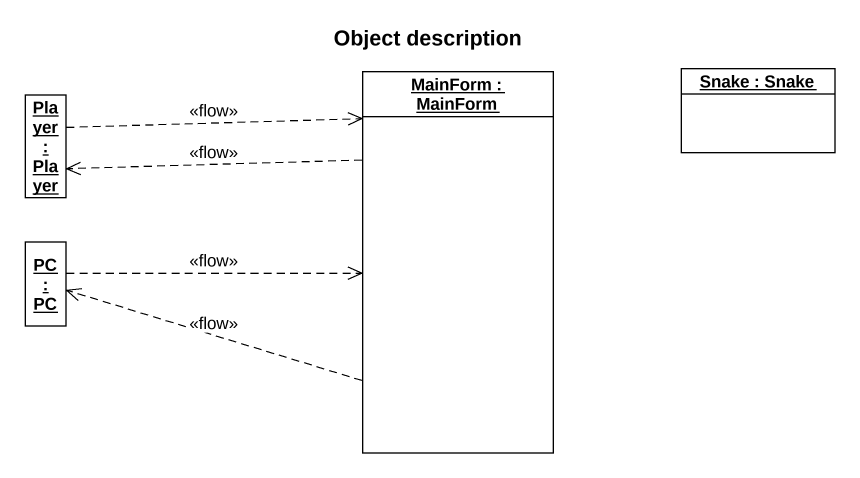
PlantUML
@startuml
title Object description
hide circle
hide empty members
object "Player : Player" as Player
object "MainForm : MainForm" as MainForm
object "Snake : Snake" as Snake
object "PC : PC" as PC
Player .right.> MainForm : <<flow>>
MainForm .left.> Player : <<flow>>
MainForm .left.> PC : <<flow>>
PC .right.> MainForm : <<flow>>
@enduml
